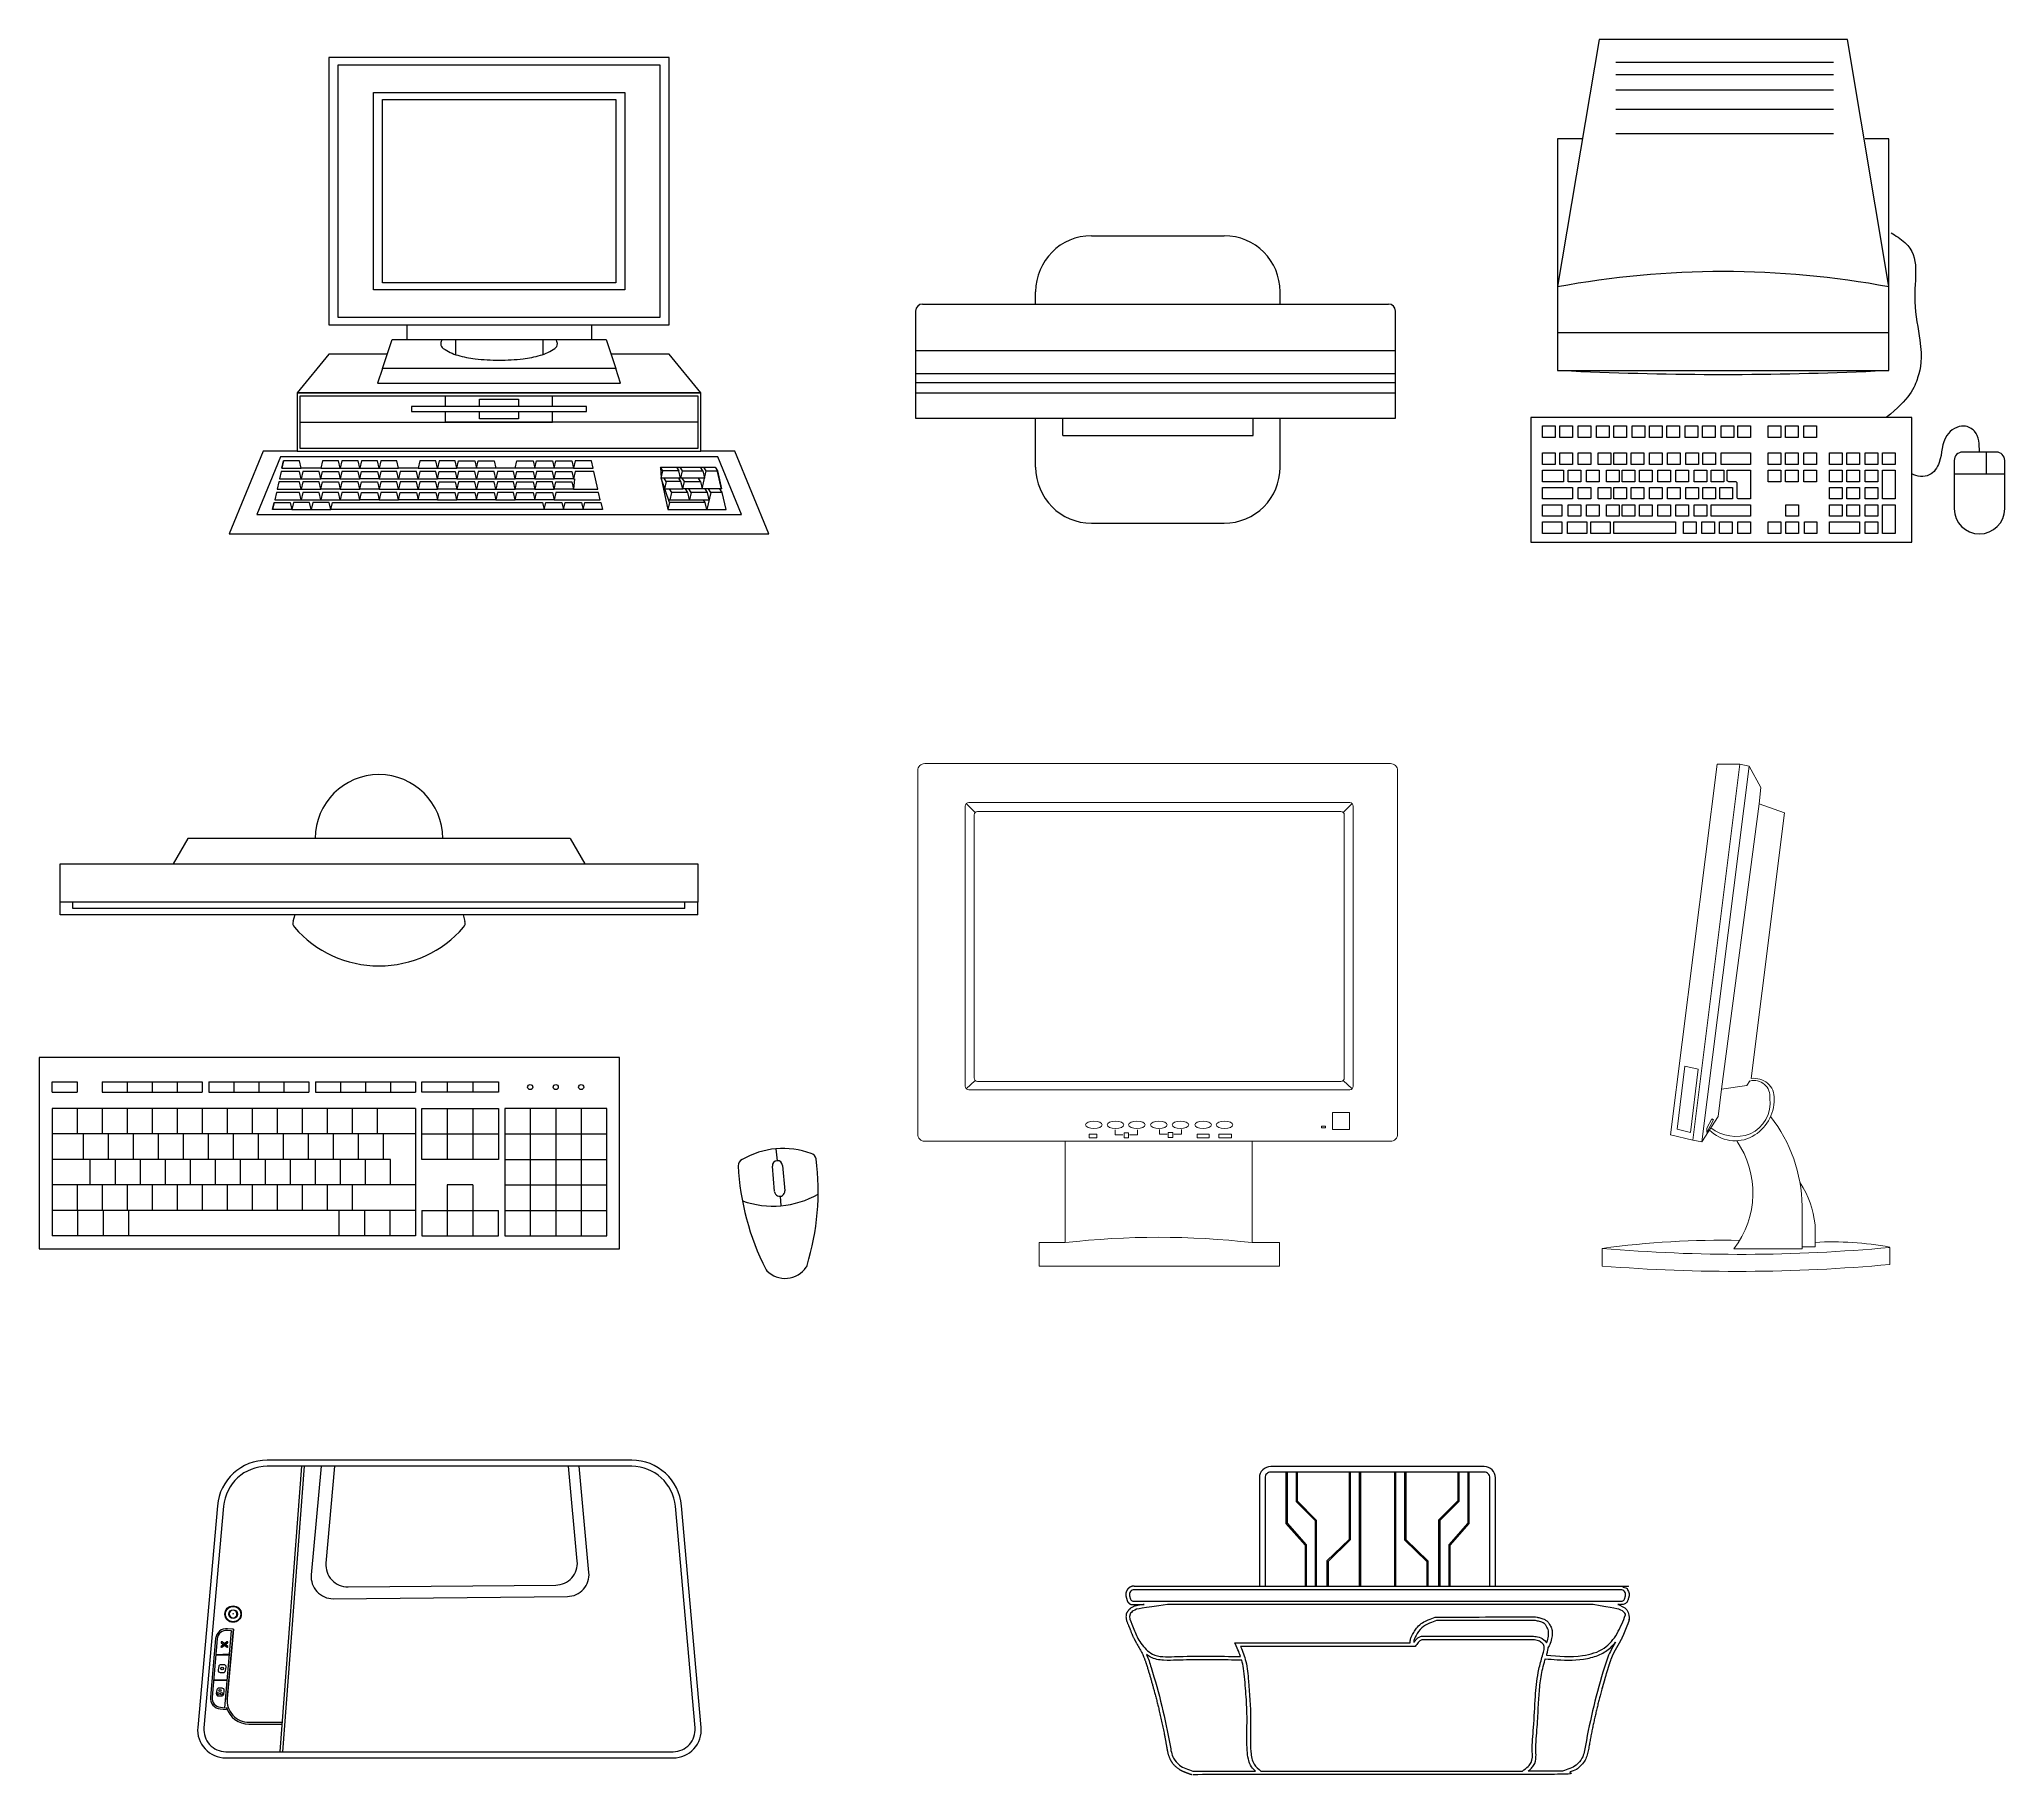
# Model space of a CAD drawing. Header units: millimetres. Extents: x 1474 to 2240, y 2278 to 2630.
# Drawn here: x 1473.9 to 1872.9, y 2278.1 to 2630.4 of the extents above; entities that cross this region are included whole.
import ezdxf

# ---------------------------------------------------------------- set-up
doc = ezdxf.new("R2010")
doc.units = ezdxf.units.MM
doc.styles.get("Standard").update_dxf_attribs({"font": 'arial.ttf'})

# ---------------------------------------------------------------- blocks, each defined once
blk = doc.blocks.new('comp1')
for p, q in [((-18.76, 42.45), (-18.76, 39.49)), ((-23.69, 33.56), (-21.72, 39.49)), ((-21.72, 39.49), (-18.76, 39.49)), ((-18.76, 39.49), (18.76, 39.49)), ((-8.88, 39.49), (-8.88, 36.42)), ((8.88, 39.49), (8.88, 36.42)), ((18.76, 39.49), (21.72, 39.49)), ((21.72, 39.49), (23.69, 33.56)), ((-10.86, 25.86), (-10.86, 28.04)), ((10.86, 25.86), (10.86, 28.04)), ((-44.09, 13.33), (-40.15, 13.33)), ((41.38, 12.78), (40.9, 13.54)), ((42.06, 12.78), (41.58, 13.54)), ((45.19, 9.1), (44.37, 12.65)), ((-12.51, 6.94), (-12.17, 8.42)), ((-12.17, 8.42), (-8.9, 8.42)), ((-8.56, 6.94), (-8.9, 8.42)), ((33.94, 10.64), (33.52, 11.3)), ((36.93, 10.64), (36.52, 11.3)), ((37.62, 10.64), (37.2, 11.3)), ((38.34, 8.4), (37.86, 9.16)), ((42.29, 8.4), (41.81, 9.16)), ((42.97, 8.42), (42.5, 9.18)), ((-12.51, 6.94), (-8.56, 6.94)), ((41.83, 6.41), (41.51, 6.92)), ((-49.21, 3.95), (-46.25, 3.95))]:
    blk.add_line(p, q)
for points in [[(-34.55, 69.59), (-34.55, 42.45), (34.55, 42.45), (34.55, 69.59), (34.55, 96.74), (-34.55, 96.74)], [(-32.65, 95.25), (32.65, 95.25), (32.65, 69.59), (32.65, 43.94), (-32.65, 43.94), (-32.65, 69.59)], [(25.5, 49.56), (-25.5, 49.56), (-25.5, 69.59), (-25.5, 89.63), (25.5, 89.63), (25.5, 69.59)], [(-23.69, 69.59), (-23.69, 88.21), (23.69, 88.21), (23.69, 69.59), (23.69, 50.98), (-23.69, 50.98)], [(0, 28.63), (-40.97, 28.63)], [(0, 28.04), (40.37, 28.04), (40.37, 17.37), (-40.37, 17.37), (-40.37, 28.04)], [(0, 28.63), (40.97, 28.63)], [(17.77, 24.88), (17.77, 25.37), (17.77, 25.86), (0, 25.86), (-17.77, 25.86), (-17.77, 25.37), (-17.77, 24.88), (0, 24.88)], [(0, 27.34), (3.95, 27.34), (3.95, 25.86), (0, 25.86), (-3.95, 25.86), (-3.95, 27.34)], [(0, 24.88), (3.95, 24.88), (3.95, 23.4), (0, 23.4), (-3.95, 23.4), (-3.95, 24.88)], [(-49.21, 3.95), (49.21, 3.95), (44.41, 15.62), (-44.41, 15.62)], [(-40.15, 11.17), (-40.49, 12.65), (-44.25, 12.65), (-44.59, 11.17)], [(-44.09, 13.33), (-43.75, 14.81)], [(-32.25, 11.17), (-36.2, 11.17), (-36.54, 12.65), (-39.81, 12.65), (-40.15, 11.17), (-36.2, 11.17), (-35.86, 12.65), (-32.59, 12.65)], [(-31.91, 12.65), (-32.25, 11.17), (-28.3, 11.17), (-28.64, 12.65)], [(-24.69, 12.65), (-24.35, 11.17), (-28.3, 11.17), (-27.96, 12.65)], [(-20.06, 12.65), (-20.4, 11.17), (-20.74, 12.65), (-24.01, 12.65), (-24.35, 11.17), (-20.4, 11.17), (-16.45, 11.17), (-12.51, 11.17), (-12.85, 12.65), (-16.11, 12.65), (-16.45, 11.17), (-16.79, 12.65)], [(-8.9, 12.65), (-8.56, 11.17), (-12.51, 11.17), (-12.17, 12.65)], [(-4.61, 13.33), (-8.56, 13.33), (-8.22, 14.81), (-4.95, 14.81)], [(-8.56, 11.17), (-4.61, 11.17), (-0.66, 11.17), (3.29, 11.17), (2.95, 12.65), (-0.32, 12.65), (-0.66, 11.17), (-1, 12.65), (-4.27, 12.65), (-4.61, 11.17), (-4.95, 12.65), (-8.22, 12.65)], [(11.53, 12.65), (14.79, 12.65), (15.13, 11.17), (11.19, 11.17), (10.85, 12.65), (7.58, 12.65), (7.24, 11.17), (3.29, 11.17), (3.63, 12.65), (6.9, 12.65), (7.24, 11.17), (11.19, 11.17)], [(10.85, 14.81), (11.19, 13.33), (7.24, 13.33), (7.58, 14.81)], [(15.13, 13.33), (11.19, 13.33), (11.53, 14.81), (14.79, 14.81), (15.13, 13.33), (19.08, 13.33), (18.74, 14.81), (15.48, 14.81)], [(15.13, 9.1), (20.06, 9.1), (19.24, 12.65), (15.48, 12.65), (15.13, 11.17), (15.3, 11.17)], [(-40.15, 6.94), (-40.49, 8.42), (-45.22, 8.42), (-45.56, 6.94)], [(-40.15, 9.1), (-40.49, 10.58), (-44.73, 10.58), (-45.07, 9.1)], [(-32.25, 9.1), (-36.2, 9.1), (-36.54, 10.58), (-39.81, 10.58), (-40.15, 9.1), (-36.2, 9.1), (-35.86, 10.58), (-32.59, 10.58)], [(-36.54, 8.42), (-39.81, 8.42), (-40.15, 6.94), (-36.2, 6.94)], [(-32.25, 6.94), (-32.59, 8.42), (-35.86, 8.42), (-36.2, 6.94), (-32.25, 6.94), (-28.3, 6.94), (-28.64, 8.42), (-31.91, 8.42)], [(-31.91, 10.58), (-32.25, 9.1), (-28.3, 9.1), (-28.64, 10.58)], [(-24.69, 10.58), (-24.35, 9.1), (-28.3, 9.1), (-27.96, 10.58)], [(-27.96, 8.42), (-24.69, 8.42), (-24.35, 6.94), (-28.3, 6.94)], [(-20.06, 10.58), (-20.4, 9.1), (-20.74, 10.58), (-24.01, 10.58), (-24.35, 9.1), (-20.4, 9.1), (-16.45, 9.1), (-12.51, 9.1), (-12.85, 10.58), (-16.11, 10.58), (-16.45, 9.1), (-16.79, 10.58)], [(-20.74, 8.42), (-24.01, 8.42), (-24.35, 6.94), (-20.4, 6.94)], [(-16.45, 6.94), (-20.4, 6.94), (-20.06, 8.42), (-16.79, 8.42)], [(-12.51, 6.94), (-16.45, 6.94), (-16.11, 8.42), (-12.85, 8.42)], [(-8.9, 10.58), (-8.56, 9.1), (-12.51, 9.1), (-12.17, 10.58)], [(-8.56, 9.1), (-4.61, 9.1), (-0.66, 9.1), (3.29, 9.1), (2.95, 10.58), (-0.32, 10.58), (-0.66, 9.1), (-1, 10.58), (-4.27, 10.58), (-4.61, 9.1), (-4.95, 10.58), (-8.22, 10.58)], [(-4.61, 6.94), (-8.56, 6.94), (-8.22, 8.42), (-4.95, 8.42)], [(-4.27, 8.42), (-1, 8.42), (-0.66, 6.94), (-4.61, 6.94)], [(-0.32, 8.42), (-0.66, 6.94), (3.29, 6.94), (2.95, 8.42)], [(11.53, 10.58), (14.79, 10.58), (15.13, 9.1), (11.19, 9.1), (10.85, 10.58), (7.58, 10.58), (7.24, 9.1), (3.29, 9.1), (3.63, 10.58), (6.9, 10.58), (7.24, 9.1), (11.19, 9.1)], [(11.53, 8.42), (11.19, 6.94), (7.24, 6.94), (3.29, 6.94), (3.63, 8.42), (6.9, 8.42), (7.24, 6.94), (7.58, 8.42), (10.85, 8.42), (11.19, 6.94), (15.13, 6.94), (20.55, 6.94), (20.21, 8.42)], [(-38.47, 6.41), (-41.74, 6.41), (-42.08, 4.93), (-38.13, 4.93)]]:
    blk.add_lwpolyline(points, close=True)
for points in [[(-34.55, 42.45), (0, 42.45), (34.55, 42.45)], [(0, 42.45), (18.76, 42.45), (18.76, 39.49)], [(-40.97, 16.78), (-47.88, 16.78), (-54.79, 0), (54.79, 0), (47.88, 16.78), (40.97, 16.78), (40.97, 28.63), (34.55, 36.52), (22.7, 36.52)], [(-22.7, 36.52), (-34.55, 36.52), (-40.97, 28.63), (-40.97, 16.78), (40.97, 16.78)], [(0, 30.6), (24.68, 30.6), (23.69, 33.56), (-23.69, 33.56), (-24.68, 30.6), (0, 30.6)], [(-40.37, 22.7), (0, 22.7), (10.86, 22.7), (10.86, 24.88)], [(40.37, 22.7), (0, 22.7), (-10.86, 22.7), (-10.86, 24.88)], [(-16.45, 13.33), (-12.51, 13.33), (-8.56, 13.33), (-8.9, 14.81), (-12.17, 14.81), (-12.51, 13.33), (-12.85, 14.81), (-16.11, 14.81), (-16.45, 13.33), (-20.4, 13.33), (-20.74, 14.81), (-24.01, 14.81), (-24.35, 13.33), (-24.69, 14.81), (-27.96, 14.81), (-28.3, 13.33), (-28.64, 14.81), (-31.91, 14.81), (-32.25, 13.33), (-32.59, 14.81), (-35.86, 14.81), (-36.2, 13.33), (-40.15, 13.33), (-40.49, 14.81), (-43.75, 14.81)], [(-36.2, 13.33), (-32.25, 13.33), (-28.3, 13.33), (-24.35, 13.33), (-20.4, 13.33)], [(3.29, 13.33), (3.63, 14.81), (6.9, 14.81), (7.24, 13.33), (3.29, 13.33), (-0.66, 13.33), (-4.61, 13.33), (-4.27, 14.81), (-1, 14.81), (-0.66, 13.33)], [(32.74, 13.54), (32.88, 11.3), (33.22, 12.78)], [(36.01, 13.54), (36.48, 12.78), (33.22, 12.78), (32.74, 13.54), (43.86, 13.54), (44.34, 12.78), (45.17, 9.16), (37.28, 9.16), (36.93, 10.64), (33.94, 10.64), (33.6, 9.16), (37.28, 9.16), (37.62, 10.64), (40.88, 10.64), (40.47, 11.3)], [(36.69, 13.54), (37.17, 12.78), (41.38, 12.78), (41.72, 11.3), (32.87, 11.3)], [(37.17, 12.78), (36.82, 11.3), (36.48, 12.78)], [(40.88, 10.64), (41.22, 9.16), (42.06, 12.78), (44.34, 12.78)], [(34.61, 6.41), (32.88, 11.3), (34.27, 4.93)], [(45.34, 8.42), (42.97, 8.42), (42.17, 4.93), (41.83, 6.41), (34.61, 6.41), (34.27, 4.93), (40.27, 4.93), (46.12, 4.93), (45.31, 8.42), (44.84, 9.18)], [(34.52, 6.92), (42.63, 6.92), (42.29, 8.4), (39.02, 8.4), (38.54, 9.16)], [(34.73, 6.92), (35.07, 8.4), (34.59, 9.16)], [(39.02, 8.4), (38.68, 6.92), (38.34, 8.4), (35.07, 8.4)], [(-45.69, 6.41), (-46.03, 4.93), (-45.69, 6.41), (-42.42, 6.41), (-42.08, 4.93), (-46.03, 4.93)], [(9.14, 4.93), (5.19, 4.93), (1.24, 4.93), (-34.18, 4.93), (-34.52, 6.41), (-37.79, 6.41), (-38.13, 4.93), (-34.18, 4.93), (-33.84, 6.41), (8.8, 6.41), (9.14, 4.93), (9.48, 6.41), (12.75, 6.41), (13.09, 4.93), (13.43, 6.41), (16.7, 6.41), (17.04, 4.93), (17.38, 6.41), (20.65, 6.41), (20.99, 4.93), (15.13, 4.93), (11.19, 4.93), (7.24, 4.93)]]:
    blk.add_lwpolyline(points)
blk.add_lwpolyline([(-11.5, 39.49, 0.196133), (-11.85, 38.64, 0.247315), (-11.32, 37.64, 0.081252), (-8.38, 36.26, 0.039923), (-4.87, 35.56, 0.029281), (0, 35.28, 0.029281), (4.87, 35.56, 0.039923), (8.38, 36.26, 0.081252), (11.32, 37.64, 0.247315), (11.85, 38.64, 0.196133), (11.5, 39.49)], format="xyb")
blk = doc.blocks.new('comp2')
at = {"lineweight": -3}
for p, q in [((-13.46, 58.35), (13.46, 58.35)), ((-47.76, 44.48), (46.83, 44.48)), ((-24.82, 44.48), (-24.82, 46.99)), ((24.82, 44.48), (24.82, 46.99)), ((-49.18, 43.06), (-49.18, 21.34)), ((48.25, 21.34), (48.25, 43.06)), ((-49.18, 35.03), (48.25, 35.03)), ((-49.18, 30.41), (48.25, 30.41)), ((-49.18, 28.54), (48.25, 28.54)), ((-49.18, 26.47), (48.25, 26.47)), ((-49.18, 21.34), (48.25, 21.34)), ((-24.82, 11.36), (-24.82, 21.34)), ((-19.27, 17.76), (-19.27, 21.34)), ((19.32, 17.76), (19.32, 21.34)), ((24.82, 11.36), (24.82, 21.34)), ((-19.27, 17.76), (19.32, 17.76)), ((-13.46, 0), (13.46, 0))]:
    blk.add_line(p, q, dxfattribs=at)
for centre, radius, start, end in [((-13.46, 46.99), 11.36, 90, 180), ((13.46, 46.99), 11.36, 0, 90), ((-47.76, 43.06), 1.42, 90, 180), ((46.83, 43.06), 1.42, 0, 90), ((-13.46, 11.36), 11.36, 180, 270), ((13.46, 11.36), 11.36, 270, 0)]:
    blk.add_arc(centre, radius, start, end, dxfattribs=at)
blk = doc.blocks.new('comp3')
for p, q in [((-21.39, 97.45), (22.77, 97.45)), ((-21.39, 94.97), (22.77, 94.97)), ((-21.39, 91.86), (22.77, 91.86)), ((-21.39, 87.93), (22.77, 87.93)), ((-21.39, 82.96), (22.77, 82.96)), ((-33.23, 42.59), (34.03, 42.59)), ((53.84, 13.87), (53.84, 18.31)), ((47.29, 13.87), (57.54, 13.87))]:
    blk.add_line(p, q)
for points in [[(25.63, 102.1), (-24.82, 102.1), (-33.23, 51.91, -0.092393), (34.03, 51.91)], [(47.29, 16.62), (47.29, 6.81, 1), (57.54, 6.81), (57.54, 16.62, 0.414214), (55.86, 18.31), (48.98, 18.31, 0.414214)]]:
    blk.add_lwpolyline(points, format="xyb", close=True)
blk.add_lwpolyline([(-28.2, 81.92), (-33.23, 81.92), (-33.23, 34.84), (34.03, 34.84), (34.03, 81.92), (29.23, 81.92)])
for points in [[(-38.68, 25.33), (-38.68, 0), (38.68, 0), (38.68, 25.33)], [(-36.32, 23.62), (-33.75, 23.62), (-33.75, 21.28), (-36.32, 21.28)], [(-32.81, 23.62), (-30.24, 23.62), (-30.24, 21.28), (-32.81, 21.28)], [(-29.07, 23.62), (-26.5, 23.62), (-26.5, 21.28), (-29.07, 21.28)], [(-25.33, 23.62), (-22.76, 23.62), (-22.76, 21.28), (-25.33, 21.28)], [(-21.83, 23.62), (-19.26, 23.62), (-19.26, 21.28), (-21.83, 21.28)], [(-18.09, 23.62), (-15.52, 23.62), (-15.52, 21.28), (-18.09, 21.28)], [(-14.58, 23.62), (-12.01, 23.62), (-12.01, 21.28), (-14.58, 21.28)], [(-11.05, 23.62), (-8.48, 23.62), (-8.48, 21.28), (-11.05, 21.28)], [(-7.31, 23.62), (-4.74, 23.62), (-4.74, 21.28), (-7.31, 21.28)], [(-3.81, 23.62), (-1.24, 23.62), (-1.24, 21.28), (-3.81, 21.28)], [(0, 23.62), (2.57, 23.62), (2.57, 21.28), (0, 21.28)], [(3.37, 23.62), (5.94, 23.62), (5.94, 21.28), (3.37, 21.28)], [(9.54, 23.62), (12.11, 23.62), (12.11, 21.28), (9.54, 21.28)], [(13.05, 23.62), (15.62, 23.62), (15.62, 21.28), (13.05, 21.28)], [(16.79, 23.62), (19.36, 23.62), (19.36, 21.28), (16.79, 21.28)], [(-36.32, 18.13), (-33.75, 18.13), (-33.75, 15.8), (-36.32, 15.8)], [(-32.81, 18.13), (-30.24, 18.13), (-30.24, 15.8), (-32.81, 15.8)], [(-29.07, 18.13), (-26.5, 18.13), (-26.5, 15.8), (-29.07, 15.8)], [(-25, 18.13), (-22.43, 18.13), (-22.43, 15.8), (-25, 15.8)], [(-21.83, 18.13), (-19.26, 18.13), (-19.26, 15.8), (-21.83, 15.8)], [(-18.32, 18.13), (-15.75, 18.13), (-15.75, 15.8), (-18.32, 15.8)], [(-14.58, 18.13), (-12.01, 18.13), (-12.01, 15.8), (-14.58, 15.8)], [(-10.93, 18.13), (-8.36, 18.13), (-8.36, 15.8), (-10.93, 15.8)], [(-7.19, 18.13), (-4.62, 18.13), (-4.62, 15.8), (-7.19, 15.8)], [(-3.74, 18.13), (-1.17, 18.13), (-1.17, 15.8), (-3.74, 15.8)], [(0, 18.13), (5.94, 18.13), (5.94, 15.8), (0, 15.8)], [(9.54, 18.13), (12.11, 18.13), (12.11, 15.8), (9.54, 15.8)], [(13.05, 18.13), (15.62, 18.13), (15.62, 15.8), (13.05, 15.8)], [(16.79, 18.13), (19.36, 18.13), (19.36, 15.8), (16.79, 15.8)], [(21.99, 18.13), (24.56, 18.13), (24.56, 15.8), (21.99, 15.8)], [(25.5, 18.13), (28.07, 18.13), (28.07, 15.8), (25.5, 15.8)], [(29.24, 18.13), (31.81, 18.13), (31.81, 15.8), (29.24, 15.8)], [(32.74, 18.13), (35.31, 18.13), (35.31, 15.8), (32.74, 15.8)], [(-36.32, 14.63), (-32.06, 14.63), (-32.06, 12.29), (-36.32, 12.29)], [(-31.12, 14.63), (-28.55, 14.63), (-28.55, 12.29), (-31.12, 12.29)], [(-27.38, 14.63), (-24.81, 14.63), (-24.81, 12.29), (-27.38, 12.29)], [(-23.31, 14.63), (-20.74, 14.63), (-20.74, 12.29), (-23.31, 12.29)], [(-20.14, 14.63), (-17.57, 14.63), (-17.57, 12.29), (-20.14, 12.29)], [(-16.63, 14.63), (-14.06, 14.63), (-14.06, 12.29), (-16.63, 12.29)], [(-12.89, 14.63), (-10.32, 14.63), (-10.32, 12.29), (-12.89, 12.29)], [(-9.24, 14.63), (-6.67, 14.63), (-6.67, 12.29), (-9.24, 12.29)], [(-5.5, 14.63), (-2.93, 14.63), (-2.93, 12.29), (-5.5, 12.29)], [(-2.05, 14.63), (0.52, 14.63), (0.52, 12.29), (-2.05, 12.29)], [(9.54, 14.63), (12.11, 14.63), (12.11, 12.29), (9.54, 12.29)], [(13.05, 14.63), (15.62, 14.63), (15.62, 12.29), (13.05, 12.29)], [(16.79, 14.63), (19.36, 14.63), (19.36, 12.29), (16.79, 12.29)], [(21.99, 14.63), (24.56, 14.63), (24.56, 12.29), (21.99, 12.29)], [(25.5, 14.63), (28.07, 14.63), (28.07, 12.29), (25.5, 12.29)], [(29.24, 14.63), (31.81, 14.63), (31.81, 12.29), (29.24, 12.29)], [(32.74, 14.63), (35.31, 14.63), (35.31, 8.79), (32.74, 8.79)], [(-36.32, 11.13), (-30.24, 11.13), (-30.24, 8.79), (-36.32, 8.79)], [(-29.07, 11.13), (-26.5, 11.13), (-26.5, 8.79), (-29.07, 8.79)], [(-25, 11.13), (-22.43, 11.13), (-22.43, 8.79), (-25, 8.79)], [(-21.83, 11.13), (-19.26, 11.13), (-19.26, 8.79), (-21.83, 8.79)], [(-18.32, 11.13), (-15.75, 11.13), (-15.75, 8.79), (-18.32, 8.79)], [(-14.58, 11.13), (-12.01, 11.13), (-12.01, 8.79), (-14.58, 8.79)], [(-10.93, 11.13), (-8.36, 11.13), (-8.36, 8.79), (-10.93, 8.79)], [(-7.19, 11.13), (-4.62, 11.13), (-4.62, 8.79), (-7.19, 8.79)], [(-3.74, 11.13), (-1.17, 11.13), (-1.17, 8.79), (-3.74, 8.79)], [(-0.3, 11.13), (2.27, 11.13), (2.27, 8.79), (-0.3, 8.79)], [(21.99, 11.13), (24.56, 11.13), (24.56, 8.79), (21.99, 8.79)], [(25.5, 11.13), (28.07, 11.13), (28.07, 8.79), (25.5, 8.79)], [(29.24, 11.13), (31.81, 11.13), (31.81, 8.79), (29.24, 8.79)], [(-36.32, 7.62), (-32.38, 7.62), (-32.38, 5.29), (-36.32, 5.29)], [(-36.32, 4.12), (-32.38, 4.12), (-32.38, 1.79), (-36.32, 1.79)], [(-31.25, 4.12), (-27.31, 4.12), (-27.31, 1.79), (-31.25, 1.79)], [(-31.12, 7.62), (-28.55, 7.62), (-28.55, 5.29), (-31.12, 5.29)], [(-27.38, 7.62), (-24.81, 7.62), (-24.81, 5.29), (-27.38, 5.29)], [(-26.52, 4.12), (-22.58, 4.12), (-22.58, 1.79), (-26.52, 1.79)], [(-23.31, 7.62), (-20.74, 7.62), (-20.74, 5.29), (-23.31, 5.29)], [(-21.79, 4.12), (-9.29, 4.12), (-9.29, 1.79), (-21.79, 1.79)], [(-20.14, 7.62), (-17.57, 7.62), (-17.57, 5.29), (-20.14, 5.29)], [(-16.63, 7.62), (-14.06, 7.62), (-14.06, 5.29), (-16.63, 5.29)], [(-12.89, 7.62), (-10.32, 7.62), (-10.32, 5.29), (-12.89, 5.29)], [(-9.24, 7.62), (-6.67, 7.62), (-6.67, 5.29), (-9.24, 5.29)], [(-7.69, 4.12), (-5.12, 4.12), (-5.12, 1.79), (-7.69, 1.79)], [(-5.5, 7.62), (-2.93, 7.62), (-2.93, 5.29), (-5.5, 5.29)], [(-3.95, 4.12), (-1.38, 4.12), (-1.38, 1.79), (-3.95, 1.79)], [(-2.05, 7.62), (5.94, 7.62), (5.94, 5.29), (-2.05, 5.29)], [(-0.37, 4.12), (2.2, 4.12), (2.2, 1.79), (-0.37, 1.79)], [(3.37, 4.12), (5.94, 4.12), (5.94, 1.79), (3.37, 1.79)], [(9.54, 4.12), (12.11, 4.12), (12.11, 1.79), (9.54, 1.79)], [(13.12, 7.62), (15.69, 7.62), (15.69, 5.29), (13.12, 5.29)], [(13.12, 4.12), (15.69, 4.12), (15.69, 1.79), (13.12, 1.79)], [(16.86, 4.12), (19.43, 4.12), (19.43, 1.79), (16.86, 1.79)], [(21.99, 7.62), (24.56, 7.62), (24.56, 5.29), (21.99, 5.29)], [(21.99, 4.12), (28.07, 4.12), (28.07, 1.79), (21.99, 1.79)], [(25.5, 7.62), (28.07, 7.62), (28.07, 5.29), (25.5, 5.29)], [(29.24, 7.62), (31.81, 7.62), (31.81, 5.29), (29.24, 5.29)], [(29.24, 4.12), (31.81, 4.12), (31.81, 1.79), (29.24, 1.79)], [(32.74, 7.62), (35.31, 7.62), (35.31, 1.79), (32.74, 1.79)]]:
    blk.add_lwpolyline(points, close=True)
blk.add_lwpolyline([(1.2, 14.63), (5.94, 14.63), (5.94, 8.79), (3.56, 8.79, -0.414214), (3.22, 9.13), (3.22, 11.96, 0.414214), (2.88, 12.29), (1.54, 12.29, -0.414214), (1.2, 12.63), (1.2, 14.63)], format="xyb")
blk.add_arc((0.4, 722.42), 688.34, 267.43221, 272.56779)
for points, knots in [([(34.5, 62.8), (35.31, 62.29), (40.99, 58.87), (38.26, 51.57), (41.05, 38.28), (40.16, 33.61), (38.27, 29.11), (33.47, 25.33)], [0, 0, 0, 0, 1.651993, 8.267075, 11.776458, 17.848034, 23.965192, 23.965192, 23.965192, 23.965192]), ([(52.42, 18.31), (52.39, 19.89), (52.35, 22.33), (48.77, 24.22), (44.6, 21.5), (45, 16.93), (42.5, 13.02), (39.69, 13.32), (38.68, 13.92)], [0, 0, 0, 0, 2.579581, 3.983776, 6.344165, 9.739988, 11.661297, 13.753208, 13.753208, 13.753208, 13.753208])]:
    blk.add_open_spline(points, degree=3, knots=knots)
blk = doc.blocks.new('comp5')
for p, q in [((-28.76, 83.3), (-31.75, 78.12)), ((48.9, 83.3), (-28.76, 83.3)), ((48.9, 83.3), (51.89, 78.12)), ((-54.65, 67.77), (-54.65, 70.36)), ((-52.06, 69.06), (-52.06, 70.36)), ((72.19, 69.06), (-52.06, 69.06)), ((72.19, 69.06), (72.19, 70.36)), ((74.78, 67.77), (74.78, 70.36)), ((74.78, 67.77), (-54.65, 67.77)), ((-7.04, 67.77), (-7.39, 66.45)), ((27.17, 67.77), (27.53, 66.45)), ((58.89, 38.83), (-58.89, 38.83)), ((-58.89, 38.83), (-58.89, 0)), ((58.89, 0), (58.89, 38.83)), ((-56.3, 33.85), (-51.22, 33.85)), ((-56.3, 31.78), (-56.3, 33.85)), ((-51.22, 33.85), (-51.22, 31.78)), ((-46.15, 33.85), (-25.84, 33.85)), ((-46.15, 33.85), (-46.15, 31.78)), ((-41.07, 33.85), (-41.07, 31.78)), ((-35.99, 33.85), (-35.99, 31.78)), ((-30.91, 33.85), (-30.91, 31.78)), ((-25.84, 33.85), (-25.84, 31.78)), ((-24.49, 33.85), (-24.49, 31.78)), ((-24.49, 33.85), (-4.18, 33.85)), ((-19.41, 33.85), (-19.41, 31.78)), ((-14.34, 33.85), (-14.34, 31.78)), ((-9.26, 33.85), (-9.26, 31.78)), ((-4.18, 33.85), (-4.18, 31.78)), ((-2.84, 33.85), (-2.84, 31.78)), ((-2.84, 33.85), (17.47, 33.85)), ((2.24, 33.85), (2.24, 31.78)), ((7.32, 33.85), (7.32, 31.78)), ((12.4, 33.85), (12.4, 31.78)), ((17.47, 33.85), (17.47, 31.78)), ((23.94, 33.85), (23.94, 31.78)), ((29.12, 33.85), (29.12, 31.78)), ((-56.3, 31.78), (-51.22, 31.78)), ((-56.3, 28.47), (-56.3, 2.59)), ((17.47, 28.47), (-56.3, 28.47)), ((-51.22, 28.47), (-51.22, 23.3)), ((-46.15, 31.78), (-25.84, 31.78)), ((-46.15, 28.47), (-46.15, 23.3)), ((-41.07, 28.47), (-41.07, 23.3)), ((-35.99, 28.47), (-35.99, 23.3)), ((-30.91, 28.47), (-30.91, 23.3)), ((-25.84, 28.47), (-25.84, 23.3)), ((-24.49, 31.78), (-4.18, 31.78)), ((-20.76, 28.47), (-20.76, 23.3)), ((-15.68, 28.47), (-15.68, 23.3)), ((-10.6, 28.47), (-10.6, 23.3)), ((-5.53, 28.47), (-5.53, 23.3)), ((-2.84, 31.78), (17.47, 31.78)), ((-0.45, 28.47), (-0.45, 23.3)), ((4.63, 28.47), (4.63, 23.3)), ((9.71, 28.47), (9.71, 23.3)), ((17.47, 28.47), (17.47, 2.59)), ((23.94, 28.47), (23.94, 18.12)), ((29.12, 28.47), (29.12, 18.12)), ((35.59, 28.47), (35.59, 2.59)), ((40.77, 28.47), (40.77, 2.59)), ((45.95, 28.47), (45.95, 2.59)), ((51.12, 28.47), (51.12, 2.59)), ((17.47, 23.3), (-56.3, 23.3)), ((-49.92, 18.12), (-49.92, 23.3)), ((-44.85, 18.12), (-44.85, 23.3)), ((-39.77, 18.12), (-39.77, 23.3)), ((-34.69, 18.12), (-34.69, 23.3)), ((-29.61, 18.12), (-29.61, 23.3)), ((-24.54, 18.12), (-24.54, 23.3)), ((-19.46, 18.12), (-19.46, 23.3)), ((-14.38, 18.12), (-14.38, 23.3)), ((-9.3, 18.12), (-9.3, 23.3)), ((-4.22, 18.12), (-4.22, 23.3)), ((0.85, 18.12), (0.85, 23.3)), ((5.93, 18.12), (5.93, 23.3)), ((11.01, 18.12), (11.01, 23.3)), ((18.77, 23.3), (34.3, 23.3)), ((35.59, 23.3), (56.3, 23.3)), ((90.66, 20.29), (90.88, 17.86)), ((12.4, 18.12), (-56.3, 18.12)), ((-48.54, 12.94), (-48.54, 18.12)), ((-43.46, 12.94), (-43.46, 18.12)), ((-38.38, 12.94), (-38.38, 18.12)), ((-33.3, 12.94), (-33.3, 18.12)), ((-28.23, 12.94), (-28.23, 18.12)), ((-23.15, 12.94), (-23.15, 18.12)), ((-18.07, 12.94), (-18.07, 18.12)), ((-12.99, 12.94), (-12.99, 18.12)), ((-7.92, 12.94), (-7.92, 18.12)), ((-2.84, 12.94), (-2.84, 18.12)), ((2.24, 12.94), (2.24, 18.12)), ((7.32, 12.94), (7.32, 18.12)), ((12.4, 12.94), (12.4, 18.12)), ((35.59, 18.12), (56.3, 18.12)), ((17.47, 12.94), (-56.3, 12.94)), ((-51.22, 12.94), (-51.22, 7.77)), ((-46.15, 12.94), (-46.15, 7.77)), ((-41.07, 12.94), (-41.07, 7.77)), ((-35.99, 12.94), (-35.99, 7.77)), ((-30.91, 12.94), (-30.91, 7.77)), ((-25.84, 12.94), (-25.84, 7.77)), ((-20.76, 12.94), (-20.76, 7.77)), ((-15.68, 12.94), (-15.68, 7.77)), ((-10.6, 12.94), (-10.6, 7.77)), ((-5.53, 12.94), (-5.53, 7.77)), ((-0.45, 12.94), (-0.45, 7.77)), ((4.63, 12.94), (4.63, 7.77)), ((23.94, 12.94), (23.94, 2.59)), ((29.12, 12.94), (29.12, 2.59)), ((35.59, 12.94), (56.3, 12.94)), ((91.51, 10.64), (91.68, 8.72)), ((17.47, 7.77), (-56.3, 7.77)), ((-51.12, 7.77), (-51.12, 2.59)), ((-45.95, 7.77), (-45.95, 2.59)), ((-40.77, 7.77), (-40.77, 2.59)), ((1.94, 7.77), (1.94, 2.59)), ((7.12, 7.77), (7.12, 2.59)), ((12.3, 7.77), (12.3, 2.59)), ((18.77, 7.77), (34.3, 7.77)), ((35.59, 7.77), (56.3, 7.77)), ((-58.89, 0), (58.89, 0)), ((17.47, 2.59), (-56.3, 2.59))]:
    blk.add_line(p, q)
for points in [[(-54.65, 70.36), (-54.65, 78.12), (74.78, 78.12), (74.78, 70.36)], [(18.77, 33.85), (34.3, 33.85), (34.3, 31.78), (18.77, 31.78)], [(18.77, 28.47), (34.3, 28.47), (34.3, 18.12), (18.77, 18.12)], [(35.59, 2.59), (56.3, 2.59), (56.3, 28.47), (35.59, 28.47)]]:
    blk.add_lwpolyline(points, close=True)
for points in [[(90.39, 11.58), (89.93, 16.74)], [(92, 16.92), (92.45, 11.76)], [(29.12, 12.94), (23.94, 12.94)], [(18.77, 7.77), (18.77, 2.59), (34.3, 2.59), (34.3, 7.77)]]:
    blk.add_lwpolyline(points)
for centre in [(40.77, 32.81), (45.95, 32.81), (51.12, 32.81)]:
    blk.add_circle(centre, 0.518)
for centre, radius, start, end in [((10.07, 83.3), 12.94, 0, 180), ((-6.14, 66.11), 1.29, 165, 220.8862), ((10.07, 80.15), 22.73, 220.8862, 319.1138), ((26.28, 66.11), 1.29, 319.1138, 15), ((92.1, 4.01), 16.34, 69.6173, 120.4692), ((84.28, 16.89), 1.29, 110.9822, 182.9348), ((134.96, 19.49), 52.04, 182.9348, 207.0081), ((90.97, 16.83), 1.04, 5.0432, 185.0432), ((47.19, 11.74), 52.04, 343.0784, 7.1517), ((97.54, 18.06), 1.29, 7.1517, 79.1042), ((90.04, 27.31), 18.66, 250.5959, 299.4905), ((91.42, 11.67), 1.04, 185.0432, 5.0432), ((92.53, -0.85), 5.18, 224.2193, 325.8672), ((95.74, -3.03), 1.29, 325.8672, 343.0784), ((89.74, -3.56), 1.29, 207.0081, 224.2193)]:
    blk.add_arc(centre, radius, start, end)
blk = doc.blocks.new('comp6')
at = {"lineweight": 0}
for p, q in [((-37.38, 92.07), (-39.17, 93.88)), ((37.38, 92.07), (39.19, 93.88)), ((-37.37, 37.67), (-39.16, 36)), ((39.18, 36), (37.37, 37.67)), ((-8.92, 27.64), (-8.92, 26.65)), ((-8.92, 26.65), (-7.35, 26.65)), ((-4.42, 26.65), (-6, 26.65)), ((-4.42, 27.64), (-4.42, 26.65)), ((0.04, 27.73), (0.04, 26.74)), ((0.04, 26.74), (1.61, 26.74)), ((4.54, 26.74), (2.96, 26.74)), ((4.54, 27.73), (4.54, 26.74))]:
    blk.add_line(p, q, dxfattribs=at)
for points in [[(-47.61, 102.01), (46.98, 102.01, -0.414214), (48.4, 100.59), (48.4, 26.76, -0.414214), (46.98, 25.34), (-47.61, 25.34, -0.414214), (-49.03, 26.76), (-49.03, 100.59, -0.414214)], [(38.69, 35.8), (-38.67, 35.8, -0.414214), (-39.38, 36.51), (-39.38, 93.38, -0.414214), (-38.67, 94.09), (38.69, 94.09, -0.414214), (39.4, 93.38), (39.4, 36.51, -0.414214)], [(-36.87, 92.28), (36.87, 92.28, -0.414214), (37.58, 91.57), (37.58, 38.18, -0.414214), (36.87, 37.47), (-36.87, 37.47, -0.414214), (-37.58, 38.18), (-37.58, 91.57, -0.414214)]]:
    blk.add_lwpolyline(points, format="xyb", close=True, dxfattribs=at)
for points in [[(32.98, 28.43), (33.74, 28.43), (33.74, 28.03), (32.98, 28.03)], [(35.21, 31.14), (38.64, 31.14), (38.64, 27.71), (35.21, 27.71)], [(-14.19, 26.74), (-12.66, 26.74), (-12.66, 26.02), (-14.19, 26.02)], [(-7.12, 27.01), (-6.22, 27.01), (-6.22, 26.02), (-7.12, 26.02)], [(1.84, 27.14), (2.78, 27.14), (2.78, 26.11), (1.84, 26.11)], [(7.69, 26.74), (10.12, 26.74), (10.12, 26.06), (7.69, 26.06)], [(12.14, 26.78), (14.67, 26.78), (14.67, 26.06), (12.14, 26.06)]]:
    blk.add_lwpolyline(points, close=True, dxfattribs=at)
for points in [[(-19.12, 4.75), (-19.12, 25.34), (18.86, 25.34), (18.86, 4.75)], [(18.86, 4.75), (24.4, 4.75), (24.4, 0), (-24.4, 0), (-24.4, 4.75), (-19.12, 4.75)]]:
    blk.add_lwpolyline(points, dxfattribs=at)
blk.add_arc((-0.13, -161.23), 167.06, 83.473, 96.527, dxfattribs=at)
for centre in [(-13.24, 28.67), (-8.88, 28.67), (-4.51, 28.67), (-0.05, 28.67), (4.31, 28.67), (8.9, 28.67), (13.27, 28.67)]:
    blk.add_ellipse(centre, major_axis=(1.69, 0), ratio=0.453475, dxfattribs=at)
blk = doc.blocks.new('comp7')
at = {"lineweight": 0}
for p, q in [((0.63, 102.96), (-8.95, 26.66)), ((2.51, 102.58), (-7.08, 26.29)), ((2.51, 102.58), (0.63, 102.96)), ((4.89, 98.27), (2.51, 102.58)), ((4.58, 94.91), (4.89, 98.27)), ((-3.08, 36.97), (4.58, 94.91)), ((9.71, 93.13), (2.93, 39.19)), ((4.58, 94.91), (9.71, 93.13)), ((-10.51, 41.7), (-12.12, 28.86)), ((-7.81, 41.07), (-10.51, 41.7)), ((-7.81, 41.07), (-9.42, 28.23)), ((-3.76, 31.48), (-3.08, 36.97)), ((-3.08, 36.97), (2.04, 37.72)), ((2.04, 37.72), (2.65, 38.66)), ((-9.42, 28.23), (-12.12, 28.86)), ((-7.08, 26.29), (-3.76, 31.48)), ((-8.95, 26.66), (-13.43, 27.71)), ((-8.95, 26.66), (-7.08, 26.29)), ((13.29, 4.57), (13.29, 13.27)), ((15.89, 4.96), (15.89, 9.48)), ((-27.3, 1.09), (-27.3, 4.67)), ((-0.57, 4.57), (13.29, 4.57)), ((13.29, 4.96), (15.89, 4.96)), ((31.05, 4.87), (31.05, 1.41))]:
    blk.add_line(p, q, dxfattribs=at)
for points in [[(-13.43, 27.71), (-3.98, 102.96), (0.63, 102.96)], [(-6.1, 28.19), (-6.1, 29.09), (-5.09, 30.97), (-4.71, 30.74), (-6.1, 28.19)]]:
    blk.add_lwpolyline(points, dxfattribs=at)
for centre, radius, start, end in [((3.51, 35.54), 3.23, 352.2009, 105.4351), ((3.31, 34.3), 4.91, 53.0255, 94.5121), ((3.7, 35.28), 3.9, 355.8947, 48.886), ((-0.22, 34.25), 6.99, 295.1224, 7.0314), ((-0.93, 34.87), 8.52, 298.6986, 0.8853), ((-0.31, 33.86), 7.34, 224.6019, 298.2113), ((-0.15, 35.64), 8.24, 231.7975, 290.5322), ((-17.18, 12.75), 30.47, 0.9786, 37.8676), ((-15.45, 15.94), 18.72, 322.6043, 34.4389), ((-2.49, 7.66), 18.47, 5.671, 33.8733), ((-3.09, -171.54), 177.86, 88.8128, 97.822), ((0.77, 330.18), 326.72, 265.0721, 275.3184), ((19.48, -57.26), 63.26, 79.4597, 93.2517), ((0, 342.76), 342.76, 265.4315, 275.1973)]:
    blk.add_arc(centre, radius, start, end, dxfattribs=at)
blk = doc.blocks.new('comp9')
for p, q in [((-30.07, 59.24), (-34.46, 1.3)), ((-29.49, 59.2), (-33.88, 1.26)), ((-47.09, 51.2), (-51.08, 6.21)), ((-44.66, 21.05), (-47.43, 20.95)), ((-44.65, 20.89), (-47.42, 20.79)), ((-45.13, 15.88), (-47.89, 15.79)), ((-45.12, 15.72), (-47.89, 15.63))]:
    blk.add_line(p, q)
for points in [[(-51.11, 6.21, 0.4404), (-45.42, 0), (45.42, 0, 0.4404), (51.11, 6.21), (47.11, 51.2, 0.388503), (37, 60.46), (-37, 60.46, 0.388503), (-47.11, 51.2)], [(-26.08, 59.2), (-28.07, 37.18, 0.443595), (-23.59, 32.33), (23.93, 32.78, 0.438583), (28.32, 37.63), (26.33, 59.2)], [(-23.32, 59.2), (-25.07, 39.54, 0.443595), (-20.6, 34.7), (21.56, 35.09, 0.438583), (25.94, 39.95), (24.19, 59.2)], [(-45.15, 11.78), (-43.86, 26.12), (-45.06, 26.23, 0.414214), (-47.48, 24.22), (-48.55, 12.36, 0.414214), (-46.53, 9.94), (-45.33, 9.83), (-45.29, 10.25)], [(-43.86, 26.12), (-45.13, 12.08, 0.441059), (-40.71, 7.23), (-34.01, 7.23)], [(-45.3, 10.27, 0.330048), (-40.71, 6.87), (-34.01, 6.87)]]:
    blk.add_lwpolyline(points, format="xyb")
for points in [[(-45.86, 51.09), (-49.85, 6.1, 0.4404), (-45.42, 1.26), (45.42, 1.26, 0.4404), (49.85, 6.1), (45.86, 51.09, 0.388503), (37, 59.2), (-37, 59.2, 0.388503)], [(-45.09, 25.89, 0.414214), (-47.14, 24.18), (-48.21, 12.32, 0.414214), (-46.5, 10.28), (-45.64, 10.2), (-44.23, 25.81)], [(-45.05, 23.39, 1), (-45.19, 23.57), (-46.36, 22.65, 1), (-46.21, 22.47)], [(-45.16, 22.47, 1), (-45.02, 22.65), (-46.18, 23.57, 1), (-46.33, 23.39)], [(-46.42, 18.93, 0.366356), (-46.85, 18.55), (-46.97, 17.86, 0.463747), (-46.53, 17.34), (-45.91, 17.34, 0.370996), (-45.47, 17.72), (-45.36, 18.41, 0.458793), (-45.8, 18.93)], [(-46.79, 14.16, 0.366356), (-47.23, 13.79), (-47.34, 13.1, 0.463747), (-46.91, 12.58), (-46.28, 12.58, 0.370996), (-45.84, 12.96), (-45.74, 13.65, 0.458793), (-46.18, 14.16)]]:
    blk.add_lwpolyline(points, format="xyb", close=True)
for centre, radius in [((-43.93, 29.2), 1.67), ((-43.93, 29.2), 1.55), ((-43.93, 29.2), 0.891), ((-46.16, 18.16), 0.28), ((-46.96, 13.05), 0.226), ((-46.58, 13.68), 0.226), ((-46.26, 13.06), 0.226)]:
    blk.add_circle(centre, radius)
for radius, start, end in [(0.777, 274.9345, 265.0655), (0.0669, 0, 180)]:
    blk.add_arc((-43.93, 29.2), radius, start, end)
at = {"insert": (-46.25, 18.19), "char_height": 0.0469, "width": 0.2992, "attachment_point": 1}
blk.add_mtext('Jkhan', dxfattribs=at)
blk = doc.blocks.new('comp10')
for p, q in [((7.36, 60.69), (7.36, 54.76)), ((19.97, 60.69), (19.97, 37.56)), ((20.2, 60.69), (20.2, 37.56)), ((27.12, 60.69), (27.12, 37.56)), ((27.35, 60.69), (27.35, 37.56)), ((33.53, 27.38), (55.25, 27.38))]:
    blk.add_line(p, q)
for points in [[(1.99, 61.83, 0.414214), (-0.3, 59.54), (-0.3, 37.56), (47.62, 37.56), (47.62, 59.54, 0.414214), (45.34, 61.83)], [(-26.01, 34.52), (73.33, 34.52, 0.337591), (73.8, 34.88), (74, 35.59, 0.495226), (73.06, 36.82), (-25.73, 36.82, 0.495226), (-26.67, 35.59), (-26.48, 34.88, 0.337591)]]:
    blk.add_lwpolyline(points, format="xyb", close=True)
blk.add_lwpolyline([(46.48, 37.56), (46.48, 59.54, 0.414214), (45.34, 60.69), (1.99, 60.69, 0.414214), (0.84, 59.54), (0.84, 37.56)], format="xyb")
for points in [[(5.08, 60.69), (5.08, 50.24), (8.97, 45.87), (8.97, 37.56)], [(5.31, 60.69), (5.31, 50.33), (9.2, 45.95), (9.2, 37.56)], [(7.13, 60.69), (7.13, 54.76), (11.02, 50.88), (11.02, 37.56)], [(17.92, 60.69), (17.92, 47.02), (13.4, 42.65), (13.4, 37.56)], [(18.15, 60.69), (18.15, 46.93), (13.63, 42.55), (13.63, 37.56)], [(29.17, 60.69), (29.17, 46.93), (33.69, 42.55), (33.69, 37.56)], [(29.4, 60.69), (29.4, 47.02), (33.92, 42.65), (33.92, 37.56)], [(39.96, 60.69), (39.96, 54.85), (36.08, 50.97), (36.08, 37.56)], [(40.19, 60.69), (40.19, 54.76), (36.31, 50.88), (36.31, 37.56)], [(42.01, 60.69), (42.01, 50.33), (38.13, 45.95), (38.13, 37.56)], [(42.24, 60.69), (42.24, 50.24), (38.36, 45.87), (38.36, 37.56)], [(7.29, 54.92), (11.25, 50.97), (11.25, 37.56)]]:
    blk.add_lwpolyline(points)
for points, weights, knots in [([(-25.73, 37.56), (-26.28, 37.56), (-26.76, 37.31), (-27.09, 36.88), (-27.42, 36.45), (-27.52, 35.92), (-27.38, 35.4), (-27.31, 35.16), (-27.25, 34.93), (-27.18, 34.69), (-27.03, 34.14), (-26.58, 33.79), (-26.01, 33.79), (-25.24, 33.79), (-24.48, 33.79), (-23.72, 33.79), (-23.64, 33.79), (-24.14, 33.79), (-25.05, 33.66), (-25.44, 33.57), (-26.15, 33.25), (-26.46, 33.06), (-26.93, 32.62), (-27.1, 32.41), (-27.35, 31.89), (-27.39, 31.61), (-27.39, 31.09), (-27.34, 30.86), (-27.18, 30.24), (-27.02, 29.89), (-26.76, 29.27), (-26.64, 28.98), (-26.41, 28.39), (-26.3, 28.09), (-25.94, 27.22), (-25.64, 26.63), (-25.01, 25.51), (-24.68, 24.97), (-24.04, 23.8), (-23.77, 23.17), (-23.28, 21.81), (-23.06, 21.1), (-22.63, 19.67), (-22.42, 18.96), (-21.81, 16.82), (-21.42, 15.39), (-20.34, 11.08), (-19.71, 8.17), (-19.07, 4.51), (-18.96, 3.78), (-18.5, 2.46), (-18.19, 1.89), (-17.38, 0.92), (-16.87, 0.51), (-15.82, -0.08), (-15.27, -0.29), (-14.49, -0.55), (-14.25, -0.62), (-14.02, -0.7)], [1, 0.930754655113, 0.930754655113, 1, 0.930754655113, 0.930754655113, 1, 1, 1, 1, 0.863589730587, 0.863589730587, 1, 1, 1, 1, 1, 1, 1, 1, 1, 1, 1, 1, 1, 1, 1, 1, 1, 1, 1, 1, 1, 1, 1, 1, 1, 1, 1, 1, 1, 1, 1, 1, 1, 1, 1, 1, 1, 1, 1, 1, 1, 1, 1, 1, 1, 1, 1], [0, 0, 0, 0, 0.919642, 0.919642, 0.919642, 1.839284, 1.839284, 1.839284, 2.839284, 2.839284, 2.839284, 4.141593, 4.141593, 4.141593, 5.141593, 5.141593, 5.141593, 5.422872, 5.422872, 5.630283, 5.630283, 5.801446, 5.801446, 5.910955, 5.910955, 6.020465, 6.020465, 6.129975, 6.129975, 6.323535, 6.323535, 6.517095, 6.517095, 6.710655, 6.710655, 7.097775, 7.097775, 7.484895, 7.484895, 7.945673, 7.945673, 8.406452, 8.406452, 8.867231, 8.867231, 9.788789, 9.788789, 11.631904, 11.631904, 12.059916, 12.059916, 12.390992, 12.390992, 12.722069, 12.722069, 13.053146, 13.053146, 13.200659, 13.200659, 13.200659, 13.200659]), ([(-25.73, 37.56), (7.2, 37.56), (40.13, 37.56), (73.06, 37.56), (73.6, 37.56), (74.08, 37.31), (74.41, 36.88), (74.74, 36.45), (74.84, 35.92), (74.7, 35.4), (74.64, 35.16), (74.57, 34.93), (74.51, 34.69), (74.35, 34.14), (73.9, 33.79), (73.33, 33.79), (73.05, 33.79), (72.77, 33.79), (72.48, 33.79), (73.67, 33.22), (73.95, 33.04), (74.39, 32.62), (74.56, 32.41), (74.8, 31.89), (74.85, 31.61), (74.85, 31.09), (74.8, 30.86), (74.63, 30.24), (74.48, 29.89), (74.22, 29.27), (74.1, 28.98), (73.87, 28.39), (73.76, 28.09), (73.39, 27.22), (73.1, 26.63), (72.47, 25.51), (72.14, 24.97), (71.5, 23.8), (71.23, 23.17), (70.74, 21.81), (70.52, 21.1), (70.09, 19.67), (69.88, 18.96), (69.27, 16.82), (68.88, 15.39), (67.8, 11.08), (67.17, 8.17), (66.52, 4.51), (66.41, 3.78), (65.96, 2.46), (65.65, 1.89), (64.84, 0.92), (64.33, 0.51), (63.28, -0.08), (62.73, -0.29), (61.95, -0.55), (61.71, -0.62), (61.47, -0.7), (36.38, -0.71), (11.29, -0.72), (-13.8, -0.73)], [1, 1, 1, 1, 0.930754655113, 0.930754655113, 1, 0.930754655113, 0.930754655113, 1, 1, 1, 1, 0.863589730587, 0.863589730587, 1, 1, 1, 1, 1, 1, 1, 1, 1, 1, 1, 1, 1, 1, 1, 1, 1, 1, 1, 1, 1, 1, 1, 1, 1, 1, 1, 1, 1, 1, 1, 1, 1, 1, 1, 1, 1, 1, 1, 1, 1, 1, 1, 1, 1, 1], [0, 0, 0, 0, 1, 1, 1, 1.919642, 1.919642, 1.919642, 2.839284, 2.839284, 2.839284, 3.839284, 3.839284, 3.839284, 5.141593, 5.141593, 5.141593, 6.141593, 6.141593, 6.141593, 6.29612, 6.29612, 6.405629, 6.405629, 6.515139, 6.515139, 6.624649, 6.624649, 6.818209, 6.818209, 7.011769, 7.011769, 7.205329, 7.205329, 7.592449, 7.592449, 7.979569, 7.979569, 8.440347, 8.440347, 8.901126, 8.901126, 9.361905, 9.361905, 10.283463, 10.283463, 12.126578, 12.126578, 12.55459, 12.55459, 12.885666, 12.885666, 13.216743, 13.216743, 13.54782, 13.54782, 13.695333, 13.695333, 13.695333, 14.695333, 14.695333, 14.695333, 14.695333])]:
    blk.add_rational_spline(points, weights, degree=3, knots=knots)
for points, knots in [([(67.45, 33.79), (71.59, 33.06), (72.9, 33.05), (73.92, 32.08), (74.04, 31.79), (74.02, 31.69), (73.54, 30.45), (72.56, 27.92), (69.75, 24.47), (64.4, 22.99), (60.4, 23.29), (57.95, 23.52), (58.02, 23.74), (58.08, 23.97), (58.2, 24.43), (58.24, 24.64), (58.25, 24.93), (58.26, 24.99), (58.25, 25.04), (58.43, 25.3), (58.61, 25.59), (58.94, 26.37), (59.02, 26.8), (59.12, 27.54), (59.17, 27.91), (59.11, 28.62), (59.02, 28.93), (58.79, 29.47), (58.66, 29.7), (58.38, 30.11), (58.24, 30.3), (57.88, 30.62), (57.69, 30.73), (57.34, 30.9), (57.17, 30.95), (56.72, 31.09), (56.47, 31.15), (56.13, 31.23), (56.04, 31.26), (55.77, 31.3), (48.99, 31.29), (42.2, 31.27), (35.41, 31.26), (34.95, 31.09), (34.47, 30.92), (33.6, 30.55), (33.2, 30.36), (32.45, 29.88), (32.08, 29.57), (31.54, 28.96), (31.34, 28.67), (30.98, 28.08), (30.81, 27.8), (30.55, 27.27), (30.46, 27.06), (30.34, 26.6), (30.3, 26.34), (30.33, 26.05), (30.33, 26.03), (30.33, 26.01), (18.46, 26.01), (6.58, 26.01), (-5.29, 26.01), (-4.56, 24.41), (-4.33, 23.82), (-4.13, 23.24), (-8.48, 23.32), (-14.32, 23.41), (-21.92, 23.05), (-23.68, 25.09), (-24.41, 25.95), (-24.66, 26.38), (-25.38, 27.62), (-26.02, 29.5), (-26.99, 31.59), (-25.44, 33.05), (-24.14, 33.06), (-18.97, 33.79), (9.84, 33.79), (38.64, 33.79), (67.45, 33.79)], [0, 0, 0, 0, 0.579555, 0.770927, 0.788074, 0.788074, 0.788074, 1.657186, 2.460136, 3.414458, 4.926929, 4.926929, 4.926929, 5.06989, 5.06989, 5.174201, 5.174201, 5.197031, 5.197031, 5.197031, 5.376435, 5.376435, 5.608155, 5.608155, 5.802853, 5.802853, 5.943612, 5.943612, 6.084372, 6.084372, 6.193425, 6.193425, 6.279428, 6.279428, 6.36543, 6.36543, 6.528547, 6.528547, 6.58423, 6.58423, 6.58423, 7.58423, 7.58423, 7.58423, 7.889561, 7.889561, 8.130791, 8.130791, 8.372021, 8.372021, 8.565291, 8.565291, 8.75856, 8.75856, 8.865975, 8.865975, 8.97339, 8.97339, 8.982636, 8.982636, 8.982636, 9.982636, 9.982636, 9.982636, 10.376541, 10.376541, 10.376541, 13.132887, 14.057888, 14.720126, 14.720126, 14.720126, 15.027368, 15.604156, 16.020433, 16.211805, 16.79136, 16.79136, 16.79136, 17.79136, 17.79136, 17.79136, 17.79136]), ([(55.32, 27.38), (55.66, 27.34), (56.06, 27.31), (56.92, 27.04), (57.35, 26.79), (57.79, 26.3), (57.9, 26.16), (57.98, 26.01), (58.01, 26.06), (58.21, 26.48), (58.37, 27.32), (58.48, 28.48), (58.03, 29.37), (57.46, 30.12), (56.61, 30.35), (56.03, 30.5), (55.77, 30.57), (49.07, 30.57), (42.37, 30.57), (35.66, 30.57), (35.19, 30.4), (34.14, 30.02), (32.51, 29.18), (31.59, 27.71), (31.02, 26.62), (31.05, 26.15), (31.05, 26.12), (31.1, 26.17), (31.14, 26.23), (31.3, 26.43), (31.41, 26.58), (31.67, 26.87), (31.8, 27), (32.16, 27.25), (32.38, 27.33), (32.77, 27.4), (32.95, 27.41), (33.29, 27.4), (33.44, 27.39), (33.58, 27.38)], [0, 0, 0, 0, 0.212031, 0.212031, 0.424063, 0.424063, 0.496054, 0.496054, 0.496054, 0.535962, 0.785003, 1.015682, 1.235553, 1.378052, 1.583411, 1.750675, 1.750675, 1.750675, 2.750675, 2.750675, 2.750675, 3.058511, 3.441989, 3.842626, 4.126819, 4.144371, 4.144371, 4.144371, 4.18823, 4.18823, 4.300553, 4.300553, 4.374166, 4.374166, 4.453721, 4.453721, 4.533277, 4.533277, 4.613113, 4.613113, 4.613113, 4.613113]), ([(0, 0), (-0.51, 0.42), (-1.7, 1.42), (-2.3, 5.33), (-1.9, 10.89), (-2.41, 17.04), (-2.83, 22.04), (-3.73, 24.28), (-4.12, 25.28), (7.69, 25.28), (19.51, 25.28), (31.33, 25.28), (31.53, 25.54), (31.86, 25.97), (32.48, 26.73), (33.12, 26.68), (33.53, 26.65), (40.77, 26.65), (48.01, 26.65), (55.25, 26.65), (55.63, 26.61), (56.3, 26.55), (57.12, 26.05), (57.66, 25.19), (57.33, 24.01), (56.83, 22.3), (56.08, 19.33), (55.64, 14.67), (55.44, 9.29), (54.98, 4.93), (55.22, 2.04), (54.16, 0.79), (53.51, 0.3), (53.12, 0), (35.41, 0), (17.71, 0), (0, 0)], [0, 0, 0, 0, 1.929085, 4.529185, 11.205364, 18.93438, 22.953476, 26.146579, 26.146579, 26.146579, 27.146579, 27.146579, 27.146579, 28.164888, 28.804863, 29.93115, 29.93115, 29.93115, 30.93115, 30.93115, 30.93115, 32.071194, 32.92206, 33.727732, 34.920616, 36.350315, 39.177586, 44.031672, 50.390448, 55.215999, 57.511634, 58.475474, 59.963433, 59.963433, 59.963433, 60.963433, 60.963433, 60.963433, 60.963433]), ([(54.29, 0), (56.62, 0), (58.94, 0), (61.26, 0), (62.23, 0.3), (63.8, 0.79), (65.5, 2.78), (66.64, 9.77), (68.42, 16.95), (70.66, 23.95), (71.65, 25.57), (72.01, 26.19), (71.78, 25.9), (71.53, 25.62), (70.65, 24.72), (69.92, 24.19), (68.22, 23.35), (67.25, 23.06), (64.19, 22.47), (62.14, 22.48), (59.33, 22.66), (58.53, 22.73), (57.74, 22.8), (57.72, 22.71), (57.69, 22.61), (57.51, 21.96), (57.36, 21.4), (56.97, 19.72), (56.79, 18.6), (56.53, 16.31), (56.45, 15.15), (56.29, 12.51), (56.23, 11.03), (56.07, 8.74), (56.01, 7.94), (55.88, 6.34), (55.84, 5.55), (55.82, 4.27), (55.85, 3.8), (55.86, 2.74), (55.83, 2.15), (55.46, 1.27), (55.28, 1), (54.9, 0.55), (54.7, 0.36), (54.43, 0.12), (54.36, 0.06), (54.29, 0)], [0, 0, 0, 0, 1, 1, 1, 1.616297, 1.991482, 2.535597, 5.893915, 6.60174, 7.046238, 7.046238, 7.046238, 7.258497, 7.258497, 7.754881, 7.754881, 8.327523, 8.327523, 9.548293, 9.548293, 10.034245, 10.034245, 10.034245, 10.098532, 10.098532, 10.459795, 10.459795, 11.18232, 11.18232, 11.904845, 11.904845, 12.8117, 12.8117, 13.313764, 13.313764, 13.815828, 13.815828, 14.111118, 14.111118, 14.406408, 14.406408, 14.555397, 14.555397, 14.704386, 14.704386, 14.755965, 14.755965, 14.755965, 14.755965]), ([(-13.8, 0), (-14.77, 0.3), (-16.34, 0.79), (-18.04, 2.78), (-19.18, 9.77), (-20.91, 16.73), (-22.84, 22.81), (-23.2, 23.66), (-22.96, 23.47), (-22.7, 23.3), (-21.59, 22.7), (-20.66, 22.54), (-18.83, 22.44), (-17.93, 22.49), (-16.18, 22.54), (-15.32, 22.56), (-12.76, 22.6), (-11.09, 22.6), (-7.57, 22.57), (-5.73, 22.54), (-3.89, 22.51), (-3.73, 21.96), (-3.61, 21.42), (-3.41, 20.12), (-3.34, 19.35), (-3.14, 17.01), (-3.01, 15.44), (-2.85, 12.65), (-2.81, 11.42), (-2.82, 8.97), (-2.87, 7.73), (-2.86, 5.71), (-2.84, 4.96), (-2.74, 3.63), (-2.68, 3.04), (-2.45, 2.01), (-2.3, 1.59), (-1.86, 0.78), (-1.55, 0.42), (-1.2, 0.08), (-1.16, 0.04), (-1.12, 0), (-5.34, 0), (-9.57, 0), (-13.8, 0)], [0, 0, 0, 0, 0.616297, 0.991482, 1.535597, 4.893915, 5.458813, 5.458813, 5.458813, 5.62787, 5.62787, 6.143926, 6.143926, 6.659983, 6.659983, 7.17604, 7.17604, 8.208153, 8.208153, 9.373089, 9.373089, 9.373089, 9.740201, 9.740201, 10.221879, 10.221879, 11.185236, 11.185236, 11.958145, 11.958145, 12.731053, 12.731053, 13.179376, 13.179376, 13.511062, 13.511062, 13.747603, 13.747603, 13.983836, 13.983836, 14.017309, 14.017309, 14.017309, 15.017309, 15.017309, 15.017309, 15.017309])]:
    blk.add_open_spline(points, degree=3, knots=knots)

msp = doc.modelspace()

# ---------------------------------------------------------------- block references
for name, p in [('comp3', (1815.4, 2528.33)), ('comp1', (1567.26, 2530.02)), ('comp2', (1701.01, 2532.21)), ('comp6', (1701.28, 2381.39)), ('comp7', (1818.54, 2380.3)), ('comp5', (1532.81, 2384.91)), ('comp9', (1557.19, 2281.53)), ('comp10', (1721.93, 2278.86))]:
    msp.add_blockref(name, p)

doc.saveas('drawing.dxf')
